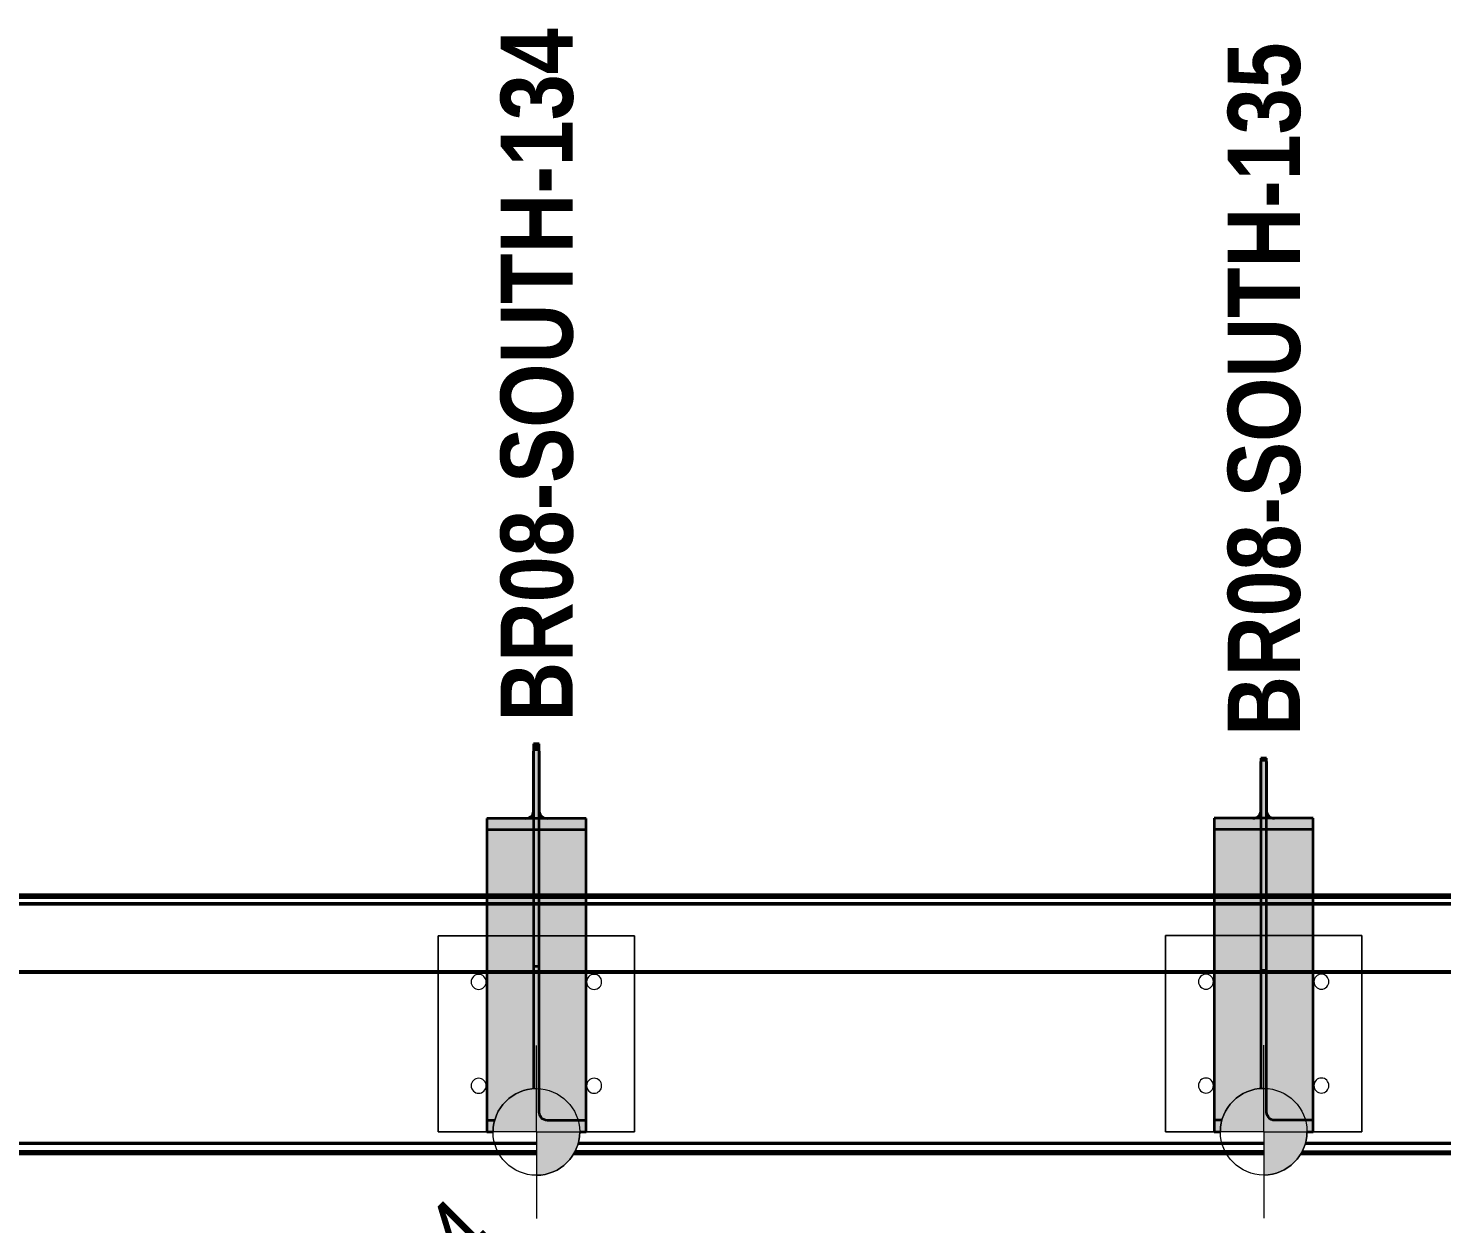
# Model space of a CAD drawing. Header units: metres. Extents: x 4 to 49, y -1186 to 3.
# Drawn here: x 40.58 to 43.028, y -1182.785 to -1180.714 of the extents above; entities that cross this region are included whole.
import ezdxf

# ---------------------------------------------------------------- set-up
doc = ezdxf.new("R2010")
doc.units = ezdxf.units.M
for name, color, linetype, lineweight in [('A-ANNO-NOTE', 7, 'Continuous', 9), ('A-GENM', 7, 'Continuous', 35), ('A-GENM-IDEN', 7, 'Continuous', 18), ('A-WALL', 7, 'Continuous', 50), ('S-FNDN-IDEN', 7, 'Continuous', 18), ('S-FSTN', 7, 'Continuous', 18)]:
    doc.layers.add(name, color=color, linetype=linetype, lineweight=lineweight)
doc.styles.add('Arial Narrow_4', font='ARIALN.TTF', dxfattribs={"height": 0.125})
doc.styles.add('Arial Narrow_B_1', font='ARIALNB.TTF', dxfattribs={"height": 0.125})

# ---------------------------------------------------------------- blocks, each defined once
blk = doc.blocks.new('Walls 2 - Walls 2-6845191-DRG-2873222 - SOUTHERN SCREEN POST - PLAN')
at = {"layer": 'A-WALL'}
for p, q in [((207.2997, 1205.0022), (241.7063, 1208.0124)), ((207.2999, 1205.0016), (241.7065, 1208.0118)), ((207.336, 1204.8866), (241.7388, 1207.8962)), ((207.3396, 1204.8752), (241.742, 1207.8851)), ((241.743, 1207.8815), (207.3406, 1204.872)), ((212.5534, 1205.7774), (213.6839, 1205.8763)), ((212.5536, 1205.7747), (213.6827, 1205.8735)), ((213.6781, 1205.858), (212.5549, 1205.7598)), ((211.2984, 1205.6676), (212.4886, 1205.7717)), ((211.2987, 1205.6649), (212.4874, 1205.7689)), ((212.4828, 1205.7534), (211.3, 1205.65)), ((210.1627, 1205.5682), (211.2339, 1205.662)), ((210.163, 1205.5656), (211.2327, 1205.6592)), ((211.228, 1205.6437), (210.1643, 1205.5506))]:
    blk.add_line(p, q, dxfattribs=at)
blk = doc.blocks.new('BR08_GEN_POST_0 - 360UB_BASE-TRANS-8745550-DRG-2873222 - SOUTHERN SCREEN POST - PLAN')
at = {"layer": 'A-GENM', "true_color": 0xc0c0c0}
for points in [[(0.005, 0.6599), (0.005, 0.672), (-0.005, 0.672), (-0.005, 0.6599)], [(0.019, 0.5432), (0.0159, 0.5435), (0.0129, 0.5444), (0.0103, 0.5458), (0.0081, 0.5478), (0.0064, 0.5501), (0.0054, 0.5526), (0.005, 0.5553), (0.005, 0.6599), (-0.005, 0.6599), (-0.0054, 0.5526), (-0.0064, 0.5501), (-0.0081, 0.5478), (-0.0103, 0.5458), (-0.0129, 0.5444), (-0.0159, 0.5435), (-0.019, 0.5432)], [(0.086, 0.5239), (0.086, 0.5432), (-0.086, 0.5432), (-0.086, 0.5239)]]:
    blk.add_hatch(color=9, dxfattribs=at).paths.add_polyline_path(points)
h = blk.add_hatch(color=9, dxfattribs=at)
h.paths.add_polyline_path([(0, 0), (-0.075, 0), (-0.0745, 0.0082), (-0.0732, 0.0163), (-0.071, 0.0242), (-0.0679, 0.0319), (-0.064, 0.0391), (-0.0594, 0.0459), (-0.054, 0.0521), (-0.048, 0.0577), (-0.0414, 0.0626), (-0.0343, 0.0667), (-0.0268, 0.0701), (-0.019, 0.0726), (-0.0109, 0.0742), (-0.0027, 0.075), (0, 0.0746), (0, 0.0028)])
h.paths.add_polyline_path([(0.086, 0), (0.086, 0.5239), (-0.086, 0.5239), (-0.086, 0), (0.075, 0)])
at = {"layer": 'A-GENM'}
for p, q in [((0.005, 0.6722), (-0.005, 0.6722)), ((-0.005, 0.6722), (-0.005, 0.6599)), ((-0.005, 0.6718), (-0.005, 0.2864)), ((0.005, 0.6599), (0.005, 0.6722)), ((0.005, 0.2864), (0.005, 0.6718)), ((-0.005, 0.5553), (-0.005, 0.6599)), ((0.005, 0.6599), (0.005, 0.5553)), ((-0.019, 0.5432), (-0.086, 0.5432)), ((-0.086, 0.5432), (-0.086, 0.5239)), ((-0.086, 0.5432), (-0.086, 0.0199)), ((0.019, 0.5432), (-0.019, 0.5432)), ((0.086, 0.5432), (0.019, 0.5432)), ((0.086, 0.5239), (0.086, 0.5432)), ((0.086, 0.0199), (0.086, 0.5432)), ((-0.086, 0.5239), (0.086, 0.5239)), ((-0.086, 0.5239), (-0.086, 0)), ((0.086, 0), (0.086, 0.5239)), ((-0.005, 0.2864), (-0.005, 0.0749)), ((0.005, 0.2864), (-0.005, 0.2864)), ((0.005, 0.0341), (0.005, 0.2864)), ((-0.086, 0.0199), (-0.086, 0)), ((-0.0723, 0.0199), (-0.086, 0.0199)), ((-0.086, 0), (-0.075, 0)), ((0.086, 0.0199), (0.019, 0.0199)), ((0.075, 0), (0.086, 0)), ((0.086, 0), (0.086, 0.0199))]:
    blk.add_line(p, q, dxfattribs=at)
at = {"layer": 'A-GENM', "flags": 128}
for points in [[(-0.019, 0.5432), (-0.0159, 0.5435), (-0.0129, 0.5444), (-0.0103, 0.5458), (-0.0081, 0.5478), (-0.0064, 0.5501), (-0.0054, 0.5526), (-0.005, 0.5553)], [(0.005, 0.5553), (0.0054, 0.5526), (0.0064, 0.5501), (0.0081, 0.5478), (0.0103, 0.5458), (0.0129, 0.5444), (0.0159, 0.5435), (0.019, 0.5432)], [(0.019, 0.0199), (0.0159, 0.0203), (0.0129, 0.0213), (0.0103, 0.023), (0.0081, 0.0253), (0.0064, 0.028), (0.0054, 0.031), (0.005, 0.0341)]]:
    blk.add_lwpolyline(points, dxfattribs=at)
blk = doc.blocks.new('BR08_GEN_POST_0 - 360UB_BASE-TRANS-8745552-DRG-2873222 - SOUTHERN SCREEN POST - PLAN')
at = {"layer": 'A-GENM', "true_color": 0xc0c0c0}
for points in [[(0.019, 0.5432), (0.0159, 0.5435), (0.0129, 0.5444), (0.0103, 0.5458), (0.0081, 0.5476), (0.0064, 0.5498), (0.0054, 0.5523), (0.005, 0.5549), (0.005, 0.6412), (-0.005, 0.6412), (-0.0054, 0.5523), (-0.0064, 0.5498), (-0.0081, 0.5476), (-0.0103, 0.5458), (-0.0129, 0.5444), (-0.0159, 0.5435), (-0.019, 0.5432)], [(0.005, 0.6412), (0.005, 0.647), (-0.005, 0.647), (-0.005, 0.6412)], [(0.086, 0.5239), (0.086, 0.5432), (-0.086, 0.5432), (-0.086, 0.5239)], [(0.086, 0), (0.086, 0.5239), (-0.086, 0.5239), (-0.086, 0), (-0.075, 0), (-0.0746, 0.0082), (-0.0732, 0.0163), (-0.071, 0.0242), (-0.0679, 0.0318), (-0.064, 0.0391), (-0.0594, 0.0458), (-0.054, 0.0521), (-0.048, 0.0576), (-0.0414, 0.0625), (-0.0343, 0.0667), (-0.0268, 0.0701), (-0.019, 0.0726), (-0.0109, 0.0742), (-0.0027, 0.0749), (0, 0.0746), (0, 0), (0.0773, 0)]]:
    blk.add_hatch(color=9, dxfattribs=at).paths.add_polyline_path(points)
at = {"layer": 'A-GENM'}
for p, q in [((0.005, 0.647), (-0.005, 0.647)), ((-0.005, 0.647), (-0.005, 0.6412)), ((-0.005, 0.6468), (-0.005, 0.2792)), ((-0.005, 0.5549), (-0.005, 0.6412)), ((0.005, 0.6412), (0.005, 0.647)), ((0.005, 0.2792), (0.005, 0.6468)), ((0.005, 0.6412), (0.005, 0.5549)), ((-0.019, 0.5432), (-0.086, 0.5432)), ((-0.086, 0.5432), (-0.086, 0.5239)), ((-0.086, 0.5432), (-0.086, 0.0199)), ((0.019, 0.5432), (-0.019, 0.5432)), ((0.086, 0.5432), (0.019, 0.5432)), ((0.086, 0.5239), (0.086, 0.5432)), ((0.086, 0.0199), (0.086, 0.5432)), ((-0.086, 0.5239), (0.086, 0.5239)), ((-0.086, 0.5239), (-0.086, 0)), ((0.086, 0), (0.086, 0.5239)), ((-0.005, 0.2792), (-0.005, 0.0748)), ((0.005, 0.2792), (-0.005, 0.2792)), ((0.005, 0.0341), (0.005, 0.2792)), ((-0.086, 0.0199), (-0.086, 0)), ((-0.0723, 0.0199), (-0.086, 0.0199)), ((-0.086, 0), (-0.0752, 0)), ((0.086, 0.0199), (0.019, 0.0199)), ((0.075, 0), (0.086, 0)), ((0.086, 0), (0.086, 0.0199))]:
    blk.add_line(p, q, dxfattribs=at)
at = {"layer": 'A-GENM', "flags": 128}
for points in [[(-0.019, 0.5432), (-0.0159, 0.5435), (-0.0129, 0.5444), (-0.0103, 0.5458), (-0.0081, 0.5476), (-0.0064, 0.5498), (-0.0054, 0.5523), (-0.005, 0.5549)], [(0.005, 0.5549), (0.0054, 0.5523), (0.0064, 0.5498), (0.0081, 0.5476), (0.0103, 0.5458), (0.0129, 0.5444), (0.0159, 0.5435), (0.019, 0.5432)], [(0.019, 0.0199), (0.0159, 0.0203), (0.0129, 0.0213), (0.0103, 0.023), (0.0081, 0.0253), (0.0064, 0.028), (0.0054, 0.031), (0.005, 0.0341)]]:
    blk.add_lwpolyline(points, dxfattribs=at)
blk = doc.blocks.new('Canopy Post Column Base Plate-4 Hole - 25mm-V25-DRG-2873222 - SOUTHERN SCREEN POST - PLAN')
at = {"layer": 'S-FSTN'}
for p, q in [((0.17, 0.17), (-0.17, 0.17)), ((-0.17, 0.17), (-0.17, 0.0752)), ((-0.17, 0.0752), (-0.17, 0.17)), ((-0.17, 0.17), (0.17, 0.17)), ((0.17, -0.17), (0.17, 0.17)), ((0.17, 0.17), (0.17, -0.17)), ((-0.17, -0.075), (-0.17, -0.17)), ((-0.17, -0.17), (-0.17, -0.075)), ((-0.17, -0.17), (0.17, -0.17)), ((0.17, -0.17), (-0.17, -0.17))]:
    blk.add_line(p, q, dxfattribs=at)
for centre, start, end in [((-0.09, 0.1), 0, 180), ((-0.09, 0.1), 0, 180), ((-0.09, 0.1), 180, 360), ((-0.09, 0.1), 180, 360), ((0.09, 0.1), 0, 180), ((0.09, 0.1), 0, 180), ((0.09, 0.1), 180, 360), ((0.09, 0.1), 180, 360), ((-0.09, -0.1), 0, 180), ((-0.09, -0.1), 360, 180), ((0.09, -0.1), 0, 180), ((0.09, -0.1), 360, 180), ((-0.09, -0.1), 180, 360), ((-0.09, -0.1), 180, 360), ((0.09, -0.1), 180, 360), ((0.09, -0.1), 180, 360)]:
    blk.add_arc(centre, 0.013, start, end, dxfattribs=at)
blk = doc.blocks.new('Canopy Post Column Base Plate-4 Hole - 25mm-V26-DRG-2873222 - SOUTHERN SCREEN POST - PLAN')
at = {"layer": 'S-FSTN'}
for p, q in [((0.17, 0.17), (-0.17, 0.17)), ((-0.17, 0.17), (-0.17, 0.075)), ((-0.17, 0.075), (-0.17, 0.17)), ((-0.17, 0.17), (0.17, 0.17)), ((0.17, -0.17), (0.17, 0.17)), ((0.17, 0.17), (0.17, -0.17)), ((-0.17, -0.075), (-0.17, -0.17)), ((-0.17, -0.17), (-0.17, -0.075)), ((-0.17, -0.17), (0.17, -0.17)), ((0.17, -0.17), (-0.17, -0.17))]:
    blk.add_line(p, q, dxfattribs=at)
for centre, start, end in [((-0.09, 0.1), 0, 180), ((-0.09, 0.1), 0, 180), ((-0.09, 0.1), 180, 360), ((-0.09, 0.1), 180, 360), ((0.09, 0.1), 0, 180), ((0.09, 0.1), 0, 180), ((0.09, 0.1), 180, 360), ((0.09, 0.1), 180, 360), ((-0.09, -0.1), 0, 180), ((-0.09, -0.1), 360, 180), ((0.09, -0.1), 0, 180), ((0.09, -0.1), 360, 180), ((-0.09, -0.1), 180, 360), ((-0.09, -0.1), 180, 360), ((0.09, -0.1), 180, 360), ((0.09, -0.1), 180, 360)]:
    blk.add_arc(centre, 0.013, start, end, dxfattribs=at)

msp = doc.modelspace()

# ---------------------------------------------------------------- hatches: boundary and pattern name
at = {"layer": 'A-ANNO-NOTE', "lineweight": 5, "true_color": 0x808080}
for points in [[(41.4598, -1182.6264), (41.4598, -1182.5514), (41.4516, -1182.5519), (41.4435, -1182.5532), (41.4356, -1182.5554), (41.428, -1182.5585), (41.4208, -1182.5624), (41.414, -1182.5671), (41.4078, -1182.5724), (41.4022, -1182.5784), (41.3973, -1182.585), (41.3931, -1182.5921), (41.3898, -1182.5996), (41.3873, -1182.6074), (41.3856, -1182.6155), (41.3849, -1182.6237), (41.3848, -1182.6264), (41.4248, -1182.6264)], [(42.7196, -1182.626), (42.7196, -1182.551), (42.7114, -1182.5514), (42.7033, -1182.5528), (42.6953, -1182.555), (42.6877, -1182.5581), (42.6805, -1182.562), (42.6737, -1182.5666), (42.6675, -1182.572), (42.6619, -1182.578), (42.657, -1182.5846), (42.6529, -1182.5917), (42.6495, -1182.5992), (42.647, -1182.607), (42.6454, -1182.6151), (42.6446, -1182.6232), (42.6446, -1182.626)], [(41.4598, -1182.7014), (41.468, -1182.701), (41.4762, -1182.6996), (41.4841, -1182.6974), (41.4917, -1182.6943), (41.4989, -1182.6904), (41.5057, -1182.6858), (41.5119, -1182.6804), (41.5175, -1182.6744), (41.5224, -1182.6678), (41.5265, -1182.6607), (41.5299, -1182.6532), (41.5324, -1182.6454), (41.534, -1182.6373), (41.5348, -1182.6292), (41.5348, -1182.6264), (41.4598, -1182.6264), (41.4598, -1182.6547)], [(42.7196, -1182.701), (42.7278, -1182.7005), (42.7359, -1182.6992), (42.7438, -1182.697), (42.7514, -1182.6939), (42.7586, -1182.69), (42.7654, -1182.6853), (42.7716, -1182.68), (42.7772, -1182.6739), (42.7821, -1182.6674), (42.7863, -1182.6603), (42.7896, -1182.6528), (42.7921, -1182.6449), (42.7938, -1182.6369), (42.7945, -1182.6287), (42.7946, -1182.626), (42.7196, -1182.626), (42.7196, -1182.6547)]]:
    msp.add_hatch(color=8, dxfattribs=at).paths.add_polyline_path(points)

# ---------------------------------------------------------------- linework, layer by layer
at = {"layer": 'A-ANNO-NOTE', "color": 8, "lineweight": 18, "true_color": 0x808080}
for p, q in [((41.4598, -1182.6264), (41.4598, -1182.4764)), ((42.7196, -1182.626), (42.7196, -1182.476)), ((41.4598, -1182.6264), (41.3098, -1182.6264)), ((41.4598, -1182.6264), (41.4598, -1182.7764)), ((41.4598, -1182.6264), (41.6098, -1182.6264)), ((42.7196, -1182.626), (42.5696, -1182.626)), ((42.7196, -1182.626), (42.7196, -1182.776)), ((42.7196, -1182.626), (42.8696, -1182.626))]:
    msp.add_line(p, q, dxfattribs=at)
for centre in [(41.4598, -1182.6264), (42.7196, -1182.626)]:
    msp.add_circle(centre, 0.075, dxfattribs=at)
for centre, start, end in [((41.4598, -1182.6264), 90, 180), ((42.7196, -1182.626), 90, 180), ((41.4598, -1182.6264), 270, 360), ((42.7196, -1182.626), 270, 360)]:
    msp.add_arc(centre, 0.075, start, end, dxfattribs=at)

# ---------------------------------------------------------------- block references
at = {"layer": 'A-GENM'}
for name, p, rotation in [('BR08_GEN_POST_0 - 360UB_BASE-TRANS-8745550-DRG-2873222 - SOUTHERN SCREEN POST - PLAN', (41.4598, -1182.6264), 359.9995443863514), ('BR08_GEN_POST_0 - 360UB_BASE-TRANS-8745552-DRG-2873222 - SOUTHERN SCREEN POST - PLAN', (42.7196, -1182.626), 359.9995443855516)]:
    msp.add_blockref(name, p, dxfattribs=dict(at, rotation=rotation))
at = {"layer": 'A-WALL', "rotation": 175.0000000000005}
msp.add_blockref('Walls 2 - Walls 2-6845191-DRG-2873222 - SOUTHERN SCREEN POST - PLAN', (358.2948, 0), dxfattribs=at)
at = {"layer": 'S-FSTN'}
for name, p, rotation in [('Canopy Post Column Base Plate-4 Hole - 25mm-V26-DRG-2873222 - SOUTHERN SCREEN POST - PLAN', (41.4598, -1182.4564), 89.9995443858186), ('Canopy Post Column Base Plate-4 Hole - 25mm-V25-DRG-2873222 - SOUTHERN SCREEN POST - PLAN', (42.7196, -1182.456), 89.99954438581756)]:
    msp.add_blockref(name, p, dxfattribs=dict(at, rotation=rotation))

# ---------------------------------------------------------------- next in the draw order: texts
at = {"layer": 'A-GENM-IDEN', "lineweight": 9, "char_height": 0.125, "attachment_point": 1, "rotation": 90, "style": 'Arial Narrow_B_1', "bg_fill": 3, "box_fill_scale": 1, "bg_fill_color": 256, "bg_fill_true_color": 13158600, "bg_fill_transparency": 0}
for s, insert in [('BR08-SOUTH-134', (41.3978, -1181.9154)), ('BR08-SOUTH-135', (42.6575, -1181.9399))]:
    msp.add_mtext(s, dxfattribs=dict(at, insert=insert))
at = {"layer": 'S-FNDN-IDEN', "lineweight": 9, "insert": (40.7256, -1183.3189), "char_height": 0.125, "attachment_point": 1, "rotation": 45, "style": 'Arial Narrow_4', "bg_fill": 3, "box_fill_scale": 1, "bg_fill_color": 256, "bg_fill_true_color": 13158600, "bg_fill_transparency": 0}
msp.add_mtext('SOP-BP-134', dxfattribs=at)

doc.saveas('drawing.dxf')
